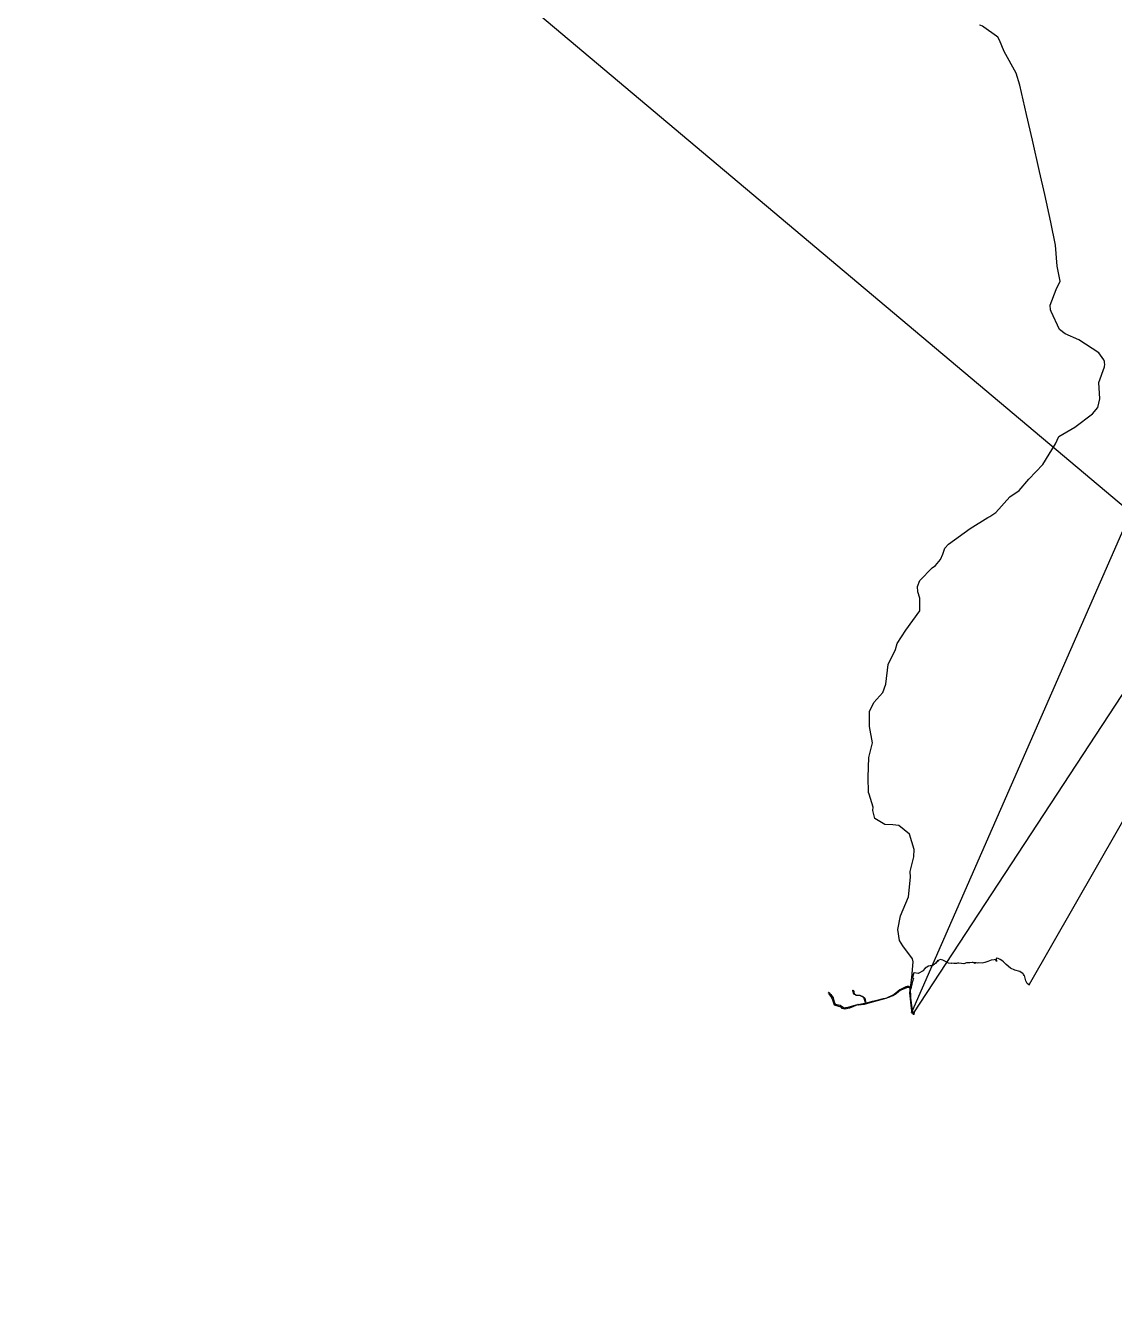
# Model space of a CAD drawing. Extents: x 533996 to 558759, y 1823984 to 1869097.
# Drawn here: x 536326 to 545317, y 1824123 to 1834683 of the extents above; entities that cross this region are included whole.
import ezdxf

# ---------------------------------------------------------------- set-up
doc = ezdxf.new("R2010")
doc.units = 0
for name, color, linetype in [('Default', 7, 'Continuous'), ('Unknown Line Type', 7, 'Continuous'), ('Unknown Point Feature', 7, 'Continuous')]:
    doc.layers.add(name, color=color, linetype=linetype)

# ---------------------------------------------------------------- blocks, each defined once
blk = doc.blocks.new('POINT_DISPLAY')
at = {"layer": 'Default'}
blk.add_line((0, 0), (0, 0), dxfattribs=at)

msp = doc.modelspace()

# ---------------------------------------------------------------- linework, layer by layer
at = {"layer": 'Unknown Line Type'}
for points in [[(548736, 1838157), (543641, 1826533), (543640, 1826536), (543642, 1826536), (543653, 1826532), (543657, 1826532), (543659, 1826532), (543659, 1826532), (543659, 1826533), (543658, 1826533), (543655, 1826531), (543660, 1826532), (551988, 1839237)], [(551587, 1838947), (544612, 1826764), (544611, 1826762), (544612, 1826765), (544612, 1826762), (544611, 1826762), (544612, 1826767), (544609, 1826766), (544610, 1826767), (544611, 1826771), (544614, 1826768), (544612, 1826768), (544613, 1826770), (544612, 1826769), (544614, 1826770), (544615, 1826769), (544614, 1826763), (544611, 1826763), (544609, 1826761), (544610, 1826766), (544610, 1826763), (544611, 1826762), (544611, 1826763), (544611, 1826762), (544610, 1826762), (544611, 1826769), (544613, 1826768), (544611, 1826764), (544614, 1826764), (544614, 1826768), (544610, 1826760), (544612, 1826761), (544608, 1826765), (544610, 1826764), (544608, 1826765), (544609, 1826766), (544610, 1826767), (544611, 1826761), (544612, 1826765), (544612, 1826769), (544610, 1826767), (544610, 1826767), (544614, 1826769), (544611, 1826767), (544611, 1826763), (544609, 1826764), (544612, 1826764), (544611, 1826763), (544611, 1826763), (544595, 1826772), (544584, 1826794), (544573, 1826838), (544571, 1826840), (544567, 1826848), (544562, 1826853), (544537, 1826873), (544494, 1826882), (544459, 1826900), (544424, 1826929), (544400, 1826952), (544387, 1826962), (544374, 1826970), (544358, 1826979), (544344, 1826981), (544339, 1826977), (544339, 1826971), (544343, 1826961), (544343, 1826960), (544346, 1826960), (544346, 1826960), (544346, 1826961), (544348, 1826961), (544341, 1826963), (544342, 1826962), (544343, 1826959), (544343, 1826960), (544344, 1826960), (544345, 1826960), (544345, 1826959), (544345, 1826960), (544347, 1826959), (544346, 1826960), (544345, 1826961), (544344, 1826963), (544345, 1826960), (544345, 1826961), (544342, 1826963), (544340, 1826961), (544340, 1826962), (544341, 1826961), (544344, 1826961), (544344, 1826960), (544343, 1826960), (544343, 1826962), (544342, 1826963), (544341, 1826963), (544341, 1826965), (544342, 1826965), (544343, 1826963), (544343, 1826960), (544342, 1826959), (544341, 1826959), (544341, 1826960), (544342, 1826960), (544343, 1826961), (544344, 1826960), (544344, 1826960), (544344, 1826961), (544344, 1826960), (544341, 1826958), (544343, 1826959), (544343, 1826959), (544341, 1826957), (544342, 1826959), (544341, 1826958), (544342, 1826959), (544342, 1826959), (544343, 1826960), (544341, 1826962), (544343, 1826962), (544344, 1826959), (544343, 1826959), (544344, 1826961), (544344, 1826961), (544342, 1826960), (544341, 1826960), (544341, 1826958), (544338, 1826970), (544324, 1826968), (544299, 1826967), (544272, 1826954), (544246, 1826946), (544226, 1826940), (544196, 1826943), (544187, 1826942), (544175, 1826945), (544176, 1826944), (544173, 1826943), (544168, 1826943), (544167, 1826942), (544168, 1826942), (544165, 1826937), (544162, 1826938), (544165, 1826940), (544166, 1826941), (544166, 1826940), (544167, 1826943), (544166, 1826941), (544167, 1826943), (544167, 1826941), (544165, 1826942), (544164, 1826943), (544161, 1826944), (544156, 1826945), (544151, 1826946), (544143, 1826946), (544123, 1826944), (544122, 1826944), (544111, 1826945), (544096, 1826943), (544072, 1826935), (544053, 1826938), (544031, 1826941), (544029, 1826941), (544022, 1826942), (544013, 1826939), (543998, 1826938), (543992, 1826939), (543975, 1826940), (543972, 1826937), (543947, 1826940), (543927, 1826951), (543911, 1826959), (543900, 1826965), (543880, 1826972), (543866, 1826966), (543860, 1826961), (543858, 1826964), (543858, 1826965), (543857, 1826962), (543858, 1826960), (543858, 1826955), (543857, 1826953), (543857, 1826955), (543858, 1826956), (543857, 1826956), (543856, 1826955), (543856, 1826957), (543854, 1826957), (543854, 1826955), (543854, 1826955), (543855, 1826955), (543855, 1826954), (543855, 1826960), (543855, 1826956), (543845, 1826946), (543838, 1826939), (543830, 1826932), (543818, 1826923), (543808, 1826919), (543794, 1826918), (543782, 1826916), (543753, 1826899), (543735, 1826878), (543733, 1826875), (543703, 1826859), (543699, 1826855), (543662, 1826861), (543660, 1826860), (543654, 1826845), (543650, 1826821), (543653, 1826816), (543655, 1826816), (543658, 1826816), (543659, 1826816), (543648, 1826782), (543635, 1826729), (543633, 1826724), (543621, 1826748), (543606, 1826748), (543593, 1826746), (543546, 1826722), (543498, 1826681), (543430, 1826649), (543377, 1826636), (543379, 1826637), (543379, 1826639), (543378, 1826639), (543381, 1826636), (543380, 1826636), (543380, 1826637), (543368, 1826634), (543326, 1826621), (543250, 1826601), (543203, 1826595), (543202, 1826596), (543201, 1826600), (543201, 1826599), (543202, 1826601), (543202, 1826599), (543199, 1826599), (543198, 1826600), (543201, 1826601), (543199, 1826600), (543198, 1826601), (543228, 1826606), (543291, 1826619), (543319, 1826626), (543326, 1826626), (543325, 1826623), (543325, 1826624), (543317, 1826620), (543268, 1826608), (543267, 1826609), (543262, 1826616), (543248, 1826658), (543221, 1826671), (543191, 1826673), (543166, 1826686), (543156, 1826713), (543157, 1826717), (543157, 1826717), (543159, 1826714), (543164, 1826706), (543166, 1826704), (543166, 1826703), (543165, 1826703), (543165, 1826702), (543166, 1826703), (543166, 1826703), (543165, 1826704), (543165, 1826703), (543162, 1826701), (543165, 1826702), (543165, 1826703), (543166, 1826703), (543164, 1826702), (543165, 1826703), (543164, 1826703), (543164, 1826701), (543163, 1826701), (543164, 1826702), (543161, 1826702), (543159, 1826700), (543164, 1826702), (543164, 1826702), (543169, 1826701), (543166, 1826701), (543165, 1826703), (543167, 1826704), (543165, 1826704), (543163, 1826703), (543163, 1826703), (543163, 1826701), (543163, 1826703), (543165, 1826703), (543163, 1826702), (543162, 1826701), (543160, 1826699), (543163, 1826702), (543164, 1826701), (543165, 1826702), (543165, 1826701), (543163, 1826704), (543161, 1826713), (543158, 1826716), (543167, 1826691), (543183, 1826677), (543215, 1826677), (543239, 1826667), (543255, 1826651), (543265, 1826612), (543254, 1826605), (543194, 1826596), (543130, 1826569), (543091, 1826560), (543069, 1826567), (543059, 1826578), (543005, 1826595), (542990, 1826644), (542975, 1826669), (542961, 1826687), (542959, 1826696), (542957, 1826699), (542956, 1826697), (542957, 1826697), (542956, 1826695), (542955, 1826695), (542955, 1826693), (542956, 1826696), (542959, 1826695), (542956, 1826694), (542956, 1826697), (542957, 1826697), (542958, 1826698), (542956, 1826699), (542957, 1826698), (542959, 1826699), (542960, 1826697), (542970, 1826686), (542972, 1826684), (542974, 1826683), (542993, 1826655), (542997, 1826644), (543002, 1826622), (543012, 1826603), (543051, 1826594), (543087, 1826570), (543100, 1826574), (543119, 1826577), (543183, 1826597), (543252, 1826607), (543410, 1826648), (543420, 1826649), (543461, 1826664), (543486, 1826673), (543514, 1826691), (543534, 1826708), (543548, 1826717), (543611, 1826744), (543631, 1826737), (543632, 1826653), (543647, 1826553), (543649, 1826542), (543655, 1826528), (543661, 1826527), (543660, 1826526), (543661, 1826523), (543656, 1826521), (543660, 1826522), (543656, 1826524), (543655, 1826527), (543655, 1826524), (543654, 1826528), (543653, 1826527), (543655, 1826524), (543655, 1826525), (543656, 1826523), (543655, 1826524), (543656, 1826524), (543654, 1826525), (543659, 1826527), (543660, 1826524), (543660, 1826526), (543661, 1826527), (543659, 1826524), (543658, 1826524), (543658, 1826524), (543661, 1826524), (543661, 1826524), (543657, 1826523), (543660, 1826522), (543658, 1826524), (543659, 1826524), (543657, 1826523), (543657, 1826526), (543660, 1826520), (543658, 1826523), (543656, 1826526), (543656, 1826529), (543657, 1826525), (543657, 1826527), (543656, 1826525), (543655, 1826523), (543657, 1826524), (543655, 1826524), (543657, 1826523), (543658, 1826525), (543661, 1826525), (543663, 1826524), (543661, 1826526), (543667, 1826528), (543659, 1826522), (543660, 1826523), (543659, 1826523), (543660, 1826520), (543660, 1826520), (543659, 1826519), (543661, 1826518), (543654, 1826521), (543656, 1826525), (543658, 1826522), (543660, 1826522), (543656, 1826522), (543658, 1826524), (543654, 1826520), (543662, 1826521), (543662, 1826519), (543657, 1826521), (543653, 1826524), (543657, 1826523), (543660, 1826521), (543659, 1826524), (543659, 1826522), (543660, 1826520), (543659, 1826523), (543661, 1826518), (543659, 1826521), (543656, 1826521), (543658, 1826522), (543654, 1826528), (543655, 1826529), (543659, 1826525), (543662, 1826520), (543657, 1826524), (543655, 1826524), (543658, 1826521), (543656, 1826522), (543656, 1826521), (543654, 1826522), (543654, 1826522), (543658, 1826524), (543656, 1826524), (543654, 1826523), (543654, 1826525), (543654, 1826526), (543657, 1826520), (543657, 1826519), (543657, 1826520), (543656, 1826525), (543657, 1826525), (543657, 1826525), (543655, 1826524), (543655, 1826523), (543654, 1826523), (543656, 1826528), (543658, 1826527), (543657, 1826526), (543657, 1826524), (543658, 1826525), (543658, 1826523), (543657, 1826524), (543656, 1826525), (543657, 1826525), (543656, 1826525), (543656, 1826521), (543657, 1826525), (543657, 1826522), (543659, 1826525), (543658, 1826528), (543659, 1826530), (543660, 1826527), (543659, 1826523), (543657, 1826529), (543658, 1826528), (543658, 1826529), (543658, 1826528), (543656, 1826527), (543657, 1826526), (543659, 1826528), (543656, 1826527), (543657, 1826527), (543656, 1826524), (543658, 1826526), (543657, 1826524), (543656, 1826523), (543658, 1826522), (543656, 1826524), (543656, 1826525), (543655, 1826526), (543656, 1826527), (543658, 1826528), (543657, 1826525), (543654, 1826527), (543656, 1826527), (543655, 1826526), (543656, 1826525), (543658, 1826524), (543658, 1826524), (543660, 1826525), (543657, 1826523), (543653, 1826524), (543654, 1826523), (543654, 1826523), (543656, 1826525), (543657, 1826524), (543661, 1826525), (543665, 1826525), (543661, 1826525), (543656, 1826526), (543656, 1826524), (543656, 1826523), (543656, 1826524), (543656, 1826524), (543656, 1826523), (543655, 1826525), (543657, 1826525), (543655, 1826526), (543657, 1826525), (543656, 1826523), (543659, 1826525), (543659, 1826524), (543659, 1826529), (543659, 1826529), (543659, 1826529), (543658, 1826529), (543652, 1826527), (543665, 1826536), (543653, 1826528), (543648, 1826525), (543641, 1826569), (543628, 1826695), (543644, 1826824), (543655, 1826953), (543650, 1826977), (543569, 1827085), (543542, 1827129), (543528, 1827218), (543549, 1827331), (543615, 1827488), (543633, 1827651), (543631, 1827697), (543660, 1827820), (543662, 1827879), (543625, 1828005), (543537, 1828077), (543488, 1828082), (543422, 1828085), (543338, 1828135), (543321, 1828203), (543324, 1828229), (543292, 1828336), (543287, 1828349), (543284, 1828478), (543290, 1828638), (543320, 1828760), (543295, 1828895), (543293, 1829020), (543331, 1829094), (543405, 1829176), (543429, 1829246), (543448, 1829406), (543510, 1829531), (543523, 1829581), (543595, 1829692), (543709, 1829851), (543710, 1829955), (543694, 1830007), (543691, 1830051), (543709, 1830101), (543813, 1830206), (543838, 1830224), (543881, 1830273), (543901, 1830317), (543917, 1830368), (543947, 1830402), (544125, 1830530), (544272, 1830622), (544287, 1830628), (544338, 1830661), (544453, 1830793), (544529, 1830844), (544610, 1830938), (544727, 1831059), (544830, 1831228), (544859, 1831289), (544990, 1831368), (545136, 1831477), (545180, 1831530), (545195, 1831601), (545189, 1831735), (545234, 1831864), (545237, 1831887), (545236, 1831899), (545234, 1831910), (545230, 1831922), (545187, 1831981), (545023, 1832089), (544910, 1832137), (544862, 1832174), (544795, 1832323), (544790, 1832336), (544785, 1832375), (544836, 1832503), (544868, 1832572), (544845, 1832696), (544829, 1832869), (544792, 1833059), (544742, 1833287), (544699, 1833477), (544641, 1833737), (544591, 1833950), (544535, 1834192), (544506, 1834289), (544406, 1834469), (544367, 1834562), (544353, 1834587), (544343, 1834596), (544239, 1834670), (544227, 1834677), (544215, 1834683), (544202, 1834687)], [(553226, 1824123), (536326, 1838341)]]:
    msp.add_lwpolyline(points, dxfattribs=at)

# ---------------------------------------------------------------- block references
at = {"layer": 'Unknown Point Feature', "xscale": 0.1, "yscale": 0.10000000000000002}
for p in [(544215, 1834683), (544227, 1834677), (544239, 1834670), (544343, 1834596), (544353, 1834587), (544367, 1834562), (544406, 1834469), (544506, 1834289), (544535, 1834192), (544591, 1833950), (544641, 1833737), (544699, 1833477), (544742, 1833287), (544792, 1833059), (544829, 1832869), (544845, 1832696), (544836, 1832503), (544868, 1832572), (544785, 1832375), (544790, 1832336), (544795, 1832323), (544862, 1832174), (544910, 1832137), (545023, 1832089), (545187, 1831981), (545230, 1831922), (545234, 1831910), (545234, 1831864), (545236, 1831899), (545237, 1831887), (545189, 1831735), (545180, 1831530), (545195, 1831601), (545136, 1831477), (544990, 1831368), (544830, 1831228), (544859, 1831289), (544727, 1831059), (544610, 1830938), (544453, 1830793), (544529, 1830844), (544272, 1830622), (544287, 1830628), (544338, 1830661), (544125, 1830530), (543917, 1830368), (543947, 1830402), (543881, 1830273), (543901, 1830317), (543813, 1830206), (543838, 1830224), (543691, 1830051), (543709, 1830101), (543694, 1830007), (543710, 1829955), (543709, 1829851), (543595, 1829692), (543510, 1829531), (543523, 1829581), (543448, 1829406), (543429, 1829246), (543331, 1829094), (543405, 1829176), (543293, 1829020), (543295, 1828895), (543320, 1828760), (543290, 1828638), (543284, 1828478), (543287, 1828349), (543292, 1828336), (543321, 1828203), (543324, 1828229), (543338, 1828135), (543422, 1828085), (543488, 1828082), (543537, 1828077), (543625, 1828005), (543662, 1827879), (543660, 1827820), (543631, 1827697), (543633, 1827651), (543615, 1827488), (543549, 1827331), (543528, 1827218), (543542, 1827129), (543569, 1827085), (544344, 1826981), (543650, 1826977), (543655, 1826953), (543733, 1826875), (543735, 1826878), (543753, 1826899), (543782, 1826916), (543794, 1826918), (543808, 1826919), (543818, 1826923), (543830, 1826932), (543838, 1826939), (543845, 1826946), (543854, 1826957), (543854, 1826955), (543854, 1826955), (543855, 1826960), (543855, 1826956), (543855, 1826955), (543855, 1826954), (543856, 1826957), (543856, 1826955), (543857, 1826962), (543857, 1826956), (543857, 1826955), (543857, 1826953), (543858, 1826965), (543858, 1826964), (543858, 1826960), (543858, 1826956), (543858, 1826955), (543860, 1826961), (543866, 1826966), (543880, 1826972), (543900, 1826965), (543911, 1826959), (543927, 1826951), (543947, 1826940), (543972, 1826937), (543975, 1826940), (543992, 1826939), (543998, 1826938), (544013, 1826939), (544022, 1826942), (544029, 1826941), (544031, 1826941), (544053, 1826938), (544072, 1826935), (544096, 1826943), (544111, 1826945), (544122, 1826944), (544123, 1826944), (544143, 1826946), (544151, 1826946), (544156, 1826945), (544161, 1826944), (544162, 1826938), (544164, 1826943), (544165, 1826942), (544165, 1826940), (544165, 1826937), (544166, 1826941), (544166, 1826941), (544166, 1826940), (544167, 1826943), (544167, 1826943), (544167, 1826942), (544167, 1826941), (544168, 1826943), (544168, 1826942), (544173, 1826943), (544175, 1826945), (544176, 1826944), (544187, 1826942), (544196, 1826943), (544226, 1826940), (544246, 1826946), (544272, 1826954), (544299, 1826967), (544324, 1826968), (544338, 1826970), (544339, 1826977), (544339, 1826971), (544340, 1826962), (544340, 1826961), (544341, 1826965), (544341, 1826963), (544341, 1826963), (544341, 1826962), (544341, 1826961), (544341, 1826960), (544341, 1826960), (544341, 1826959), (544341, 1826958), (544341, 1826958), (544341, 1826958), (544341, 1826957), (544342, 1826965), (544342, 1826963), (544342, 1826963), (544342, 1826962), (544342, 1826960), (544342, 1826960), (544342, 1826959), (544342, 1826959), (544342, 1826959), (544342, 1826959), (544343, 1826963), (544343, 1826962), (544343, 1826962), (544343, 1826961), (544343, 1826961), (544343, 1826960), (544343, 1826960), (544343, 1826960), (544343, 1826960), (544343, 1826960), (544343, 1826959), (544343, 1826959), (544343, 1826959), (544343, 1826959), (544344, 1826963), (544344, 1826961), (544344, 1826961), (544344, 1826961), (544344, 1826961), (544344, 1826960), (544344, 1826960), (544344, 1826960), (544344, 1826960), (544344, 1826960), (544344, 1826959), (544345, 1826961), (544345, 1826961), (544345, 1826960), (544345, 1826960), (544345, 1826960), (544345, 1826959), (544346, 1826961), (544346, 1826960), (544346, 1826960), (544346, 1826960), (544347, 1826959), (544348, 1826961), (544358, 1826979), (544374, 1826970), (544387, 1826962), (544400, 1826952), (544424, 1826929), (544459, 1826900), (544494, 1826882), (543644, 1826824), (543648, 1826782), (543650, 1826821), (543653, 1826816), (543654, 1826845), (543655, 1826816), (543658, 1826816), (543659, 1826816), (543660, 1826860), (543662, 1826861), (543699, 1826855), (543703, 1826859), (544537, 1826873), (544562, 1826853), (544567, 1826848), (544571, 1826840), (544573, 1826838), (544584, 1826794), (544595, 1826772), (544611, 1826771), (544613, 1826770), (544614, 1826770), (542955, 1826695), (542955, 1826693), (542956, 1826699), (542956, 1826697), (542956, 1826697), (542956, 1826696), (542956, 1826695), (542956, 1826694), (542957, 1826699), (542957, 1826698), (542957, 1826697), (542957, 1826697), (542958, 1826698), (542959, 1826699), (542959, 1826696), (542959, 1826695), (542960, 1826697), (542961, 1826687), (542970, 1826686), (542972, 1826684), (542974, 1826683), (542975, 1826669), (543156, 1826713), (543157, 1826717), (543157, 1826717), (543158, 1826716), (543159, 1826714), (543159, 1826700), (543160, 1826699), (543161, 1826713), (543161, 1826702), (543162, 1826701), (543162, 1826701), (543163, 1826704), (543163, 1826703), (543163, 1826703), (543163, 1826703), (543163, 1826702), (543163, 1826702), (543163, 1826701), (543163, 1826701), (543164, 1826706), (543164, 1826703), (543164, 1826702), (543164, 1826702), (543164, 1826702), (543164, 1826702), (543164, 1826701), (543164, 1826701), (543165, 1826704), (543165, 1826704), (543165, 1826703), (543165, 1826703), (543165, 1826703), (543165, 1826703), (543165, 1826703), (543165, 1826703), (543165, 1826702), (543165, 1826702), (543165, 1826702), (543165, 1826701), (543166, 1826704), (543166, 1826703), (543166, 1826703), (543166, 1826703), (543166, 1826703), (543166, 1826701), (543166, 1826686), (543167, 1826704), (543167, 1826691), (543169, 1826701), (543183, 1826677), (543191, 1826673), (543215, 1826677), (543221, 1826671), (543239, 1826667), (543461, 1826664), (543486, 1826673), (543498, 1826681), (543514, 1826691), (543534, 1826708), (543546, 1826722), (543548, 1826717), (543593, 1826746), (543606, 1826748), (543611, 1826744), (543621, 1826748), (543628, 1826695), (543631, 1826737), (543633, 1826724), (543635, 1826729), (544608, 1826765), (544608, 1826765), (544609, 1826766), (544609, 1826766), (544609, 1826764), (544609, 1826761), (544610, 1826767), (544610, 1826767), (544610, 1826767), (544610, 1826767), (544610, 1826766), (544610, 1826764), (544610, 1826763), (544610, 1826762), (544610, 1826760), (544611, 1826769), (544611, 1826767), (544611, 1826764), (544611, 1826763), (544611, 1826763), (544611, 1826763), (544611, 1826763), (544611, 1826763), (544611, 1826762), (544611, 1826762), (544611, 1826762), (544611, 1826762), (544611, 1826761), (544612, 1826769), (544612, 1826769), (544612, 1826768), (544612, 1826767), (544612, 1826765), (544612, 1826765), (544612, 1826764), (544612, 1826764), (544612, 1826762), (544612, 1826761), (544613, 1826768), (544614, 1826769), (544614, 1826768), (544614, 1826768), (544614, 1826764), (544614, 1826763), (544615, 1826769), (542990, 1826644), (542993, 1826655), (542997, 1826644), (543002, 1826622), (543005, 1826595), (543012, 1826603), (543051, 1826594), (543059, 1826578), (543069, 1826567), (543087, 1826570), (543091, 1826560), (543100, 1826574), (543119, 1826577), (543130, 1826569), (543183, 1826597), (543194, 1826596), (543198, 1826601), (543198, 1826600), (543199, 1826600), (543199, 1826599), (543201, 1826601), (543201, 1826600), (543201, 1826599), (543202, 1826601), (543202, 1826599), (543202, 1826596), (543203, 1826595), (543228, 1826606), (543248, 1826658), (543250, 1826601), (543252, 1826607), (543254, 1826605), (543255, 1826651), (543262, 1826616), (543265, 1826612), (543267, 1826609), (543268, 1826608), (543291, 1826619), (543317, 1826620), (543319, 1826626), (543325, 1826624), (543325, 1826623), (543326, 1826626), (543326, 1826621), (543368, 1826634), (543377, 1826636), (543378, 1826639), (543379, 1826639), (543379, 1826637), (543380, 1826637), (543380, 1826636), (543381, 1826636), (543410, 1826648), (543420, 1826649), (543430, 1826649), (543632, 1826653), (543641, 1826569), (543640, 1826536), (543641, 1826533), (543642, 1826536), (543647, 1826553), (543648, 1826525), (543649, 1826542), (543652, 1826527), (543653, 1826532), (543653, 1826528), (543653, 1826527), (543653, 1826524), (543653, 1826524), (543654, 1826528), (543654, 1826528), (543654, 1826527), (543654, 1826526), (543654, 1826525), (543654, 1826525), (543654, 1826523), (543654, 1826523), (543654, 1826523), (543654, 1826523), (543654, 1826522), (543654, 1826522), (543654, 1826521), (543654, 1826520), (543655, 1826531), (543655, 1826529), (543655, 1826528), (543655, 1826527), (543655, 1826526), (543655, 1826526), (543655, 1826526), (543655, 1826525), (543655, 1826525), (543655, 1826524), (543655, 1826524), (543655, 1826524), (543655, 1826524), (543655, 1826524), (543655, 1826524), (543655, 1826523), (543655, 1826523), (543656, 1826529), (543656, 1826528), (543656, 1826527), (543656, 1826527), (543656, 1826527), (543656, 1826527), (543656, 1826526), (543656, 1826526), (543656, 1826525), (543656, 1826525), (543656, 1826525), (543656, 1826525), (543656, 1826525), (543656, 1826525), (543656, 1826525), (543656, 1826525), (543656, 1826524), (543656, 1826524), (543656, 1826524), (543656, 1826524), (543656, 1826524), (543656, 1826524), (543656, 1826524), (543656, 1826524), (543656, 1826523), (543656, 1826523), (543656, 1826523), (543656, 1826523), (543656, 1826523), (543656, 1826522), (543656, 1826522), (543656, 1826521), (543656, 1826521), (543656, 1826521), (543656, 1826521), (543657, 1826532), (543657, 1826529), (543657, 1826527), (543657, 1826527), (543657, 1826526), (543657, 1826526), (543657, 1826526), (543657, 1826525), (543657, 1826525), (543657, 1826525), (543657, 1826525), (543657, 1826525), (543657, 1826525), (543657, 1826525), (543657, 1826525), (543657, 1826524), (543657, 1826524), (543657, 1826524), (543657, 1826524), (543657, 1826524), (543657, 1826524), (543657, 1826523), (543657, 1826523), (543657, 1826523), (543657, 1826523), (543657, 1826523), (543657, 1826522), (543657, 1826521), (543657, 1826520), (543657, 1826520), (543657, 1826519), (543658, 1826533), (543658, 1826529), (543658, 1826529), (543658, 1826528), (543658, 1826528), (543658, 1826528), (543658, 1826528), (543658, 1826527), (543658, 1826526), (543658, 1826525), (543658, 1826525), (543658, 1826524), (543658, 1826524), (543658, 1826524), (543658, 1826524), (543658, 1826524), (543658, 1826524), (543658, 1826524), (543658, 1826523), (543658, 1826523), (543658, 1826522), (543658, 1826522), (543658, 1826522), (543658, 1826521), (543659, 1826533), (543659, 1826532), (543659, 1826532), (543659, 1826530), (543659, 1826529), (543659, 1826529), (543659, 1826529), (543659, 1826528), (543659, 1826527), (543659, 1826525), (543659, 1826525), (543659, 1826525), (543659, 1826524), (543659, 1826524), (543659, 1826524), (543659, 1826524), (543659, 1826523), (543659, 1826523), (543659, 1826523), (543659, 1826522), (543659, 1826522), (543659, 1826521), (543659, 1826519), (543660, 1826532), (543660, 1826527), (543660, 1826526), (543660, 1826526), (543660, 1826525), (543660, 1826524), (543660, 1826523), (543660, 1826522), (543660, 1826522), (543660, 1826522), (543660, 1826521), (543660, 1826520), (543660, 1826520), (543660, 1826520), (543660, 1826520), (543661, 1826527), (543661, 1826527), (543661, 1826526), (543661, 1826525), (543661, 1826525), (543661, 1826525), (543661, 1826524), (543661, 1826524), (543661, 1826523), (543661, 1826518), (543661, 1826518), (543662, 1826521), (543662, 1826520), (543662, 1826519), (543663, 1826524), (543665, 1826536), (543665, 1826525), (543667, 1826528)]:
    msp.add_blockref('POINT_DISPLAY', p, dxfattribs=at)

doc.saveas('drawing.dxf')
